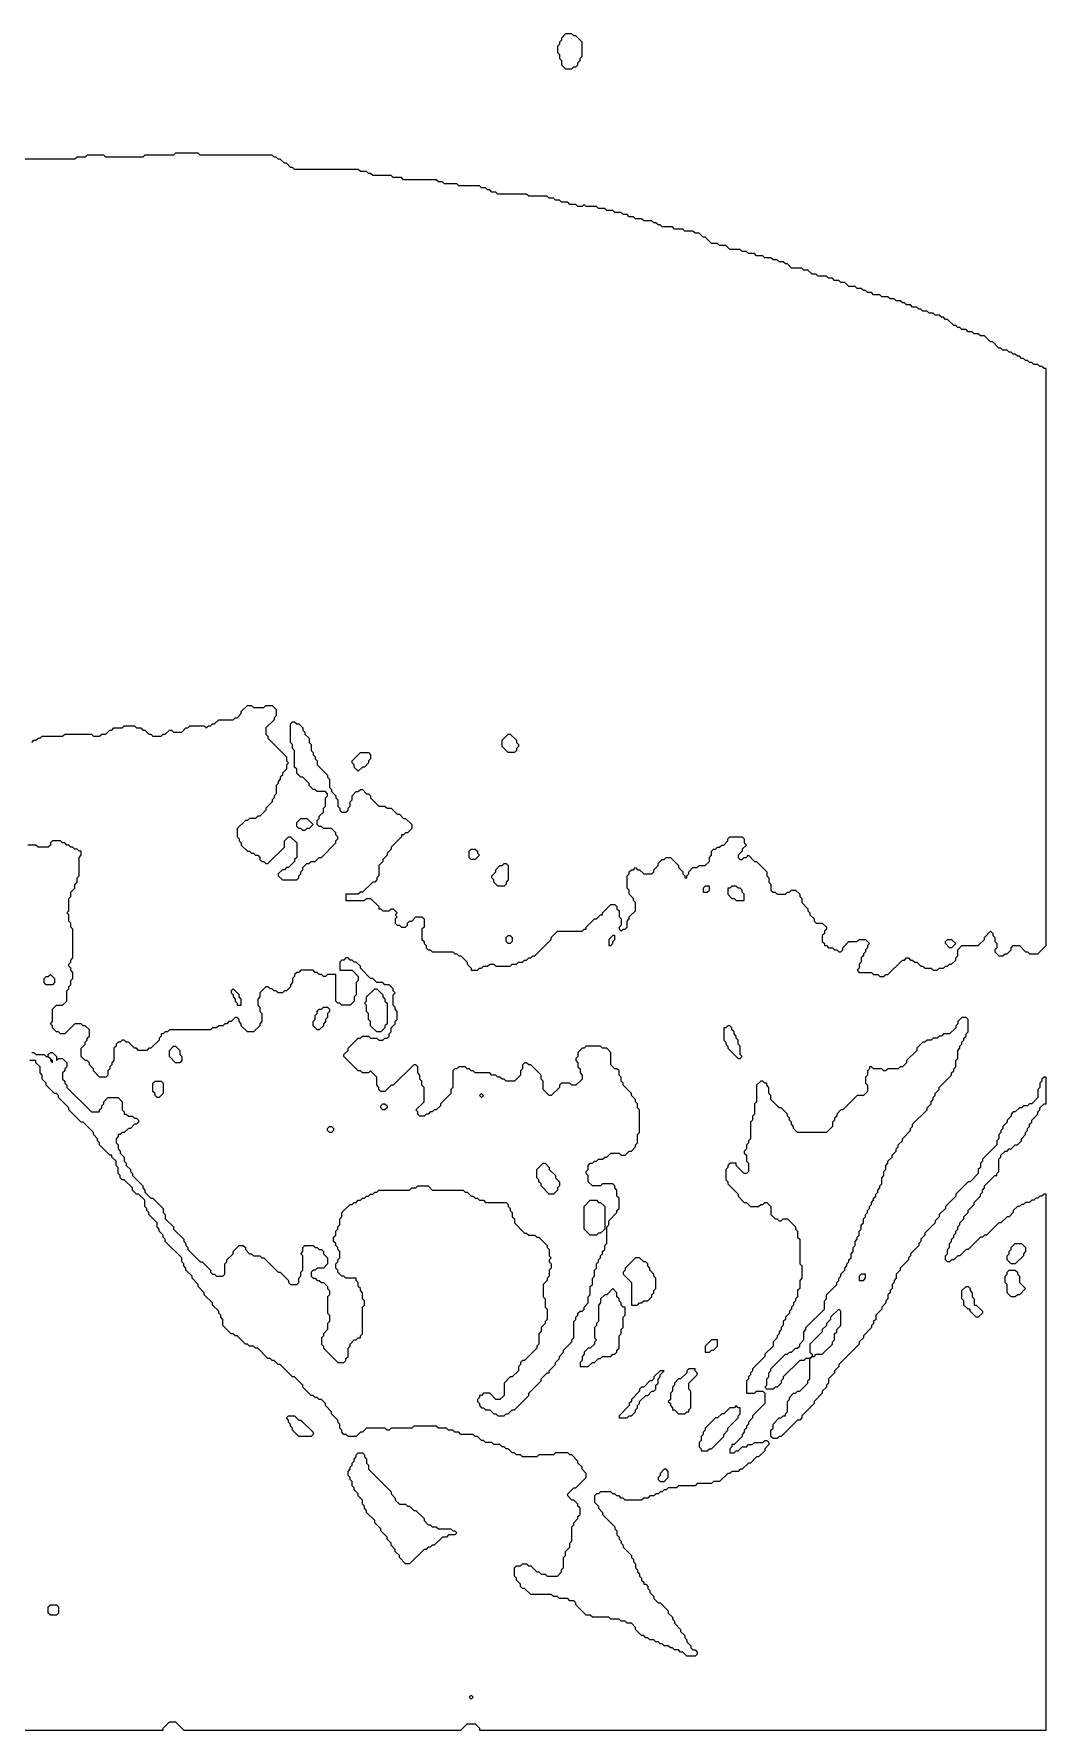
# Model space of a CAD drawing. Header units: millimetres. Extents: x 0 to 500, y 0 to 414.
# Drawn here: x 253 to 499.5, y 0.5 to 413.5 of the extents above; entities that cross this region are included whole.
import ezdxf

# ---------------------------------------------------------------- set-up
doc = ezdxf.new("R2010")
doc.units = ezdxf.units.MM

msp = doc.modelspace()

# ---------------------------------------------------------------- linework, layer by layer
for points in [[(382.5, 413.5), (381.5, 412.5), (381.5, 412), (381, 411.5), (381, 411), (380.5, 410.5), (380.5, 409), (381, 408.5), (381, 407.5), (381.5, 407), (381.5, 406), (382.5, 405), (384, 405), (384.5, 405.5), (385, 405.5), (385.5, 406), (385.5, 406.5), (386, 407), (386, 407.5), (386.5, 408), (386.5, 411.5), (385, 413), (384.5, 413), (384, 413.5)], [(368.5, 243), (369, 243), (370.5, 241.5), (370.5, 241), (371, 240.5), (371, 240), (370.5, 239.5), (370.5, 239), (370, 238.5), (368.5, 238.5), (367, 240), (367, 241.5)], [(332.5, 238.5), (334.5, 238.5), (335, 238), (335, 237), (334.5, 236.5), (334.5, 236), (333.5, 235), (333, 235), (332, 234), (331, 235), (331, 235.5), (330.5, 236), (330.5, 236.5)], [(318, 222.5), (319.5, 222.5), (321, 221), (320, 220), (319.5, 220), (319, 219.5), (318.5, 219.5), (318, 220), (317.5, 220), (317, 220.5), (317, 221.5)], [(359, 214.5), (359.5, 215), (360.5, 215), (361, 214.5), (361, 214), (361.5, 213.5), (360.5, 212.5), (359.5, 212.5), (359, 213)], [(367, 211), (367.5, 211.5), (368, 211.5), (368.5, 211), (368.5, 207.5), (368, 207), (368, 206.5), (367.5, 206), (366, 206), (365, 207), (365, 207.5), (364.5, 208), (364.5, 208.5), (365.5, 209.5), (365.5, 210), (366.5, 211)], [(416.5, 206), (416, 205.5), (416, 204.5), (417, 204.5), (417.5, 205), (417.5, 206)], [(423, 206), (422.5, 205.5), (422, 205.5), (422, 204), (423, 203), (423.5, 203), (424, 202.5), (426, 202.5), (426, 204), (425.5, 204.5), (425.5, 205), (425, 205.5), (424.5, 205.5), (424, 206)], [(368, 193.5), (368.5, 194), (369, 194), (369.5, 193.5), (369.5, 192.5), (369, 192), (368.5, 192), (368, 192.5)], [(394, 194), (393, 193), (393, 191.5), (393.5, 191.5), (394, 192), (394, 192.5), (394.5, 193), (394.5, 194)], [(475, 192.5), (475.5, 193), (476.5, 193), (477.5, 192), (476.5, 191), (476, 191), (475, 192)], [(256.5, 184), (257, 184.5), (258, 183.5), (258, 182.5), (257.5, 182), (256, 182), (255.5, 182.5), (255.5, 183.5), (256, 184)], [(301.5, 181), (301, 180.5), (301, 180), (301.5, 179.5), (301.5, 179), (302, 178.5), (302, 178), (302.5, 177.5), (302.5, 177), (303.5, 177), (303.5, 178.5), (303, 179), (303, 179.5)], [(336, 181), (336.5, 181), (338, 179.5), (338, 179), (338.5, 178.5), (338.5, 178), (339, 177.5), (339, 172.5), (338.5, 172), (338.5, 171.5), (337.5, 170.5), (336.5, 170.5), (335, 172), (335, 173), (334.5, 173.5), (334.5, 175), (334, 175.5), (334, 177), (333.5, 177.5), (334, 178), (334, 179)], [(323, 176), (323.5, 176.5), (324.5, 176.5), (325, 176), (325, 175.5), (324.5, 175), (324.5, 174), (324, 173.5), (324, 173), (323.5, 172.5), (323.5, 172), (322.5, 171), (322, 171), (321, 172), (321, 173), (321.5, 173.5), (321.5, 174.5), (322, 175), (322, 175.5), (322.5, 176)], [(422, 172), (421.5, 171.5), (421, 171.5), (421, 168.5), (421.5, 168), (421.5, 167.5), (422, 167), (422, 166.5), (424.5, 164), (425, 164), (425.5, 164.5), (425, 165), (425, 167), (424.5, 167.5), (424.5, 168.5), (424, 169), (424, 169.5), (423.5, 170), (423.5, 170.5), (423, 171), (423, 171.5), (422.5, 172)], [(287, 167), (287.5, 167), (288.5, 166), (288.5, 165), (289, 164.5), (289, 163.5), (288.5, 163), (287.5, 163), (286, 164.5), (286, 166)], [(282, 158), (282.5, 158.5), (284, 158.5), (284.5, 158), (284.5, 155.5), (283.5, 154.5), (283, 154.5), (282.5, 155), (282.5, 155.5), (282, 156)], [(337.5, 152.5), (338, 153), (338.5, 153), (339, 152.5), (339, 152), (338.5, 151.5), (338, 151.5), (337.5, 152)], [(361.5, 155), (362, 155.5), (362.5, 155), (362, 154.5)], [(324.5, 147), (325, 147.5), (325.5, 147.5), (326, 147), (326, 146.5), (325.5, 146), (325, 146), (324.5, 146.5)], [(377, 138.5), (377.5, 138.5), (378.5, 137.5), (378.5, 137), (380, 135.5), (380, 135), (381, 134), (381, 133), (380.5, 132.5), (380.5, 132), (379.5, 131), (378.5, 131), (376.5, 133), (376.5, 133.5), (376, 134), (376, 134.5), (375.5, 135), (375.5, 137)], [(388.5, 129.5), (390, 129.5), (390.5, 129), (391, 129), (392, 128), (392, 122.5), (391, 121.5), (390.5, 121.5), (390, 121), (388.5, 121), (387, 122.5), (387, 128)], [(492, 119), (493.5, 119), (494.5, 118), (494.5, 117), (494, 116.5), (494, 116), (492, 114), (491, 114), (490, 115), (490, 116), (490.5, 116.5), (490.5, 117), (491, 117.5), (491, 118)], [(399.5, 115.5), (397, 113), (397, 112.5), (396.5, 112), (396.5, 111.5), (398.5, 109.5), (398.5, 104), (400, 104), (400.5, 104.5), (401, 104.5), (401.5, 105), (402.5, 105), (403.5, 106), (403.5, 106.5), (404, 107), (404, 107.5), (404.5, 108), (404.5, 110.5), (404, 111), (404, 111.5), (403, 112.5), (403, 113), (402.5, 113.5), (402.5, 114), (402, 114.5), (401.5, 114.5), (400.5, 115.5)], [(490, 112), (490.5, 112.5), (492, 112.5), (492.5, 112), (492.5, 111.5), (493, 111), (493, 109.5), (494.5, 108), (493, 106.5), (492.5, 106.5), (492, 106), (491, 106), (490, 107), (490, 109), (489.5, 109.5), (489.5, 111), (490, 111.5)], [(394, 108), (392.5, 106.5), (392, 106.5), (391, 105.5), (391, 104.5), (390.5, 104), (390.5, 100), (390, 99.5), (390, 99), (389.5, 98.5), (389.5, 96), (390, 95.5), (389.5, 95), (389.5, 94.5), (388.5, 93.5), (388, 93.5), (387, 92.5), (387, 92), (386.5, 91.5), (386.5, 90.5), (386, 90), (386, 89), (388, 89), (389, 90), (389.5, 90), (390.5, 91), (391, 91), (391.5, 91.5), (393.5, 91.5), (394, 92), (394.5, 92), (395, 92.5), (395, 93), (395.5, 93.5), (395.5, 96.5), (396, 97), (396, 98), (396.5, 98.5), (396.5, 101), (397, 101.5), (397, 103.5), (396.5, 103.5), (396, 104), (396, 104.5), (395.5, 105), (395.5, 105.5), (395, 106), (395, 107)], [(454.5, 111.5), (454, 111), (454, 110), (455, 110), (455.5, 110.5), (455.5, 111.5)], [(480, 108.5), (480.5, 108.5), (481, 108), (481, 107.5), (481.5, 107), (481.5, 106), (482, 105.5), (482, 104), (482.5, 104), (484, 102.5), (484, 102), (483, 101), (482.5, 101), (481, 102.5), (481, 103), (480.5, 103), (479.5, 104), (479.5, 105), (479, 105.5), (479, 107.5)], [(418, 95.5), (416.5, 94), (416.5, 92.5), (417.5, 92.5), (418, 93), (418.5, 93), (419.5, 94), (419.5, 95.5)], [(405.5, 88), (404, 86.5), (404, 86), (403.5, 85.5), (403, 85.5), (401.5, 84), (401, 84), (400.5, 83.5), (400.5, 83), (398.5, 81), (398.5, 80.5), (398, 80), (398, 79.5), (395.5, 77), (395.5, 76.5), (397.5, 76.5), (398, 77), (398.5, 77), (399.5, 78), (399.5, 78.5), (400, 79), (400, 79.5), (400.5, 80), (400.5, 80.5), (402, 82), (402.5, 82), (403.5, 83), (404, 83), (404.5, 83.5), (404.5, 84.5), (405, 85), (405, 86), (405.5, 86.5), (405.5, 87), (406.5, 88)], [(412.5, 88.5), (412, 88), (412, 87.5), (410.5, 86), (410, 86), (409, 85), (409, 84.5), (408.5, 84), (408.5, 83), (408, 82.5), (408, 81), (407.5, 80.5), (408, 80), (408, 79.5), (408.5, 79), (408.5, 78.5), (409, 78.5), (410, 77.5), (411.5, 77.5), (412, 78), (412.5, 78), (412.5, 78.5), (413, 79), (413, 83), (412.5, 83.5), (412.5, 85), (414.5, 87), (414.5, 87.5), (414, 88), (414, 88.5)], [(424, 79.5), (423.5, 79), (422.5, 79), (421, 77.5), (420.5, 77.5), (419.5, 76.5), (419, 76.5), (416.5, 74), (416.5, 73.5), (416, 73), (416, 72.5), (415.5, 72), (415.5, 71), (415, 70.5), (415, 69.5), (415.5, 69), (415.5, 68.5), (417, 68.5), (417.5, 69), (418, 69), (421, 72), (421, 72.5), (422, 73.5), (422, 74), (424.5, 76.5), (424.5, 77), (425, 77.5), (425, 79), (424.5, 79)], [(314.5, 76.5), (315, 77), (316.5, 77), (317.5, 76), (318, 76), (321, 73), (321, 72.5), (320.5, 72), (317.5, 72), (316, 73.5), (316, 74), (315.5, 74.5), (315.5, 75), (315, 75.5), (315, 76)], [(331.5, 67.5), (332, 68), (333, 68), (333.5, 67.5), (333.5, 67), (334, 66.5), (334, 65.5), (334.5, 65), (334.5, 64), (340, 58.5), (340, 58), (341, 57), (341, 56.5), (342, 55.5), (343.5, 55.5), (344, 55), (344.5, 55), (345.5, 54), (346, 54), (348, 52), (348, 51.5), (349, 50.5), (349.5, 50.5), (350, 50), (351, 50), (351.5, 49.5), (354.5, 49.5), (355, 49), (355.5, 49), (356, 48.5), (355.5, 48), (354, 48), (353.5, 47.5), (352.5, 47.5), (350.5, 45.5), (350, 45.5), (349.5, 45), (349, 45), (348.5, 44.5), (348, 44.5), (344.5, 41), (343.5, 41), (342, 42.5), (342, 43), (341, 44), (341, 44.5), (340, 45.5), (340, 46), (339, 47), (339, 47.5), (337.5, 49), (337.5, 49.5), (336, 51), (336, 51.5), (334, 53.5), (334, 54), (333.5, 54.5), (333.5, 55), (333, 55.5), (333, 56.5), (332, 57.5), (332, 58), (331, 59), (331, 59.5), (330.5, 60), (330.5, 61), (330, 61.5), (330, 62), (329.5, 62.5), (329.5, 63.5), (330, 64), (330, 64.5), (330.5, 65), (330.5, 65.5), (331, 66), (331, 66.5), (331.5, 67)], [(406.5, 64), (405.5, 63), (405.5, 62.5), (405, 62), (405, 61.5), (405.5, 61), (406.5, 61), (407.5, 62), (407.5, 63.5), (407, 64)], [(256.5, 30.5), (257, 31), (258.5, 31), (259, 30.5), (259, 29), (258.5, 28.5), (257, 28.5), (256.5, 29)], [(359, 8.5), (359.5, 9), (360, 8.5), (359.5, 8)]]:
    msp.add_lwpolyline(points, close=True)
for points in [[(252.5, 241), (253, 241.5), (253.5, 241.5), (254, 242), (254.5, 242), (255, 242.5), (260, 242.5), (260.5, 243), (267, 243), (267.5, 242.5), (269, 242.5), (269.5, 243), (270.5, 243), (271.5, 244), (272, 244), (272.5, 244.5), (274.5, 244.5), (275, 245), (277.5, 245), (278, 244.5), (279, 244.5), (279.5, 244), (280, 244), (281, 243), (281.5, 243), (282, 242.5), (284, 242.5), (284.5, 243), (285, 243), (286, 244), (286.5, 244), (287, 243.5), (289, 243.5), (290, 244.5), (290.5, 244.5), (291, 245), (294.5, 245), (295, 244.5), (295.5, 245), (296, 245), (296.5, 245.5), (297, 245.5), (298, 246.5), (301.5, 246.5), (302, 247), (302.5, 247), (303.5, 248), (303.5, 248.5), (305, 250), (306, 250), (306.5, 249.5), (309, 249.5), (309.5, 250), (311, 250), (312, 249), (312, 247.5), (311.5, 247), (311.5, 246.5), (309.5, 244.5), (309.5, 243), (310, 242.5), (310, 242), (314.5, 237.5), (314.5, 236.5), (315, 236), (314.5, 235.5), (314.5, 234.5), (313.5, 233.5), (313.5, 233), (313, 232.5), (313, 232), (312.5, 231.5), (312.5, 231), (312, 230.5), (312, 228.5), (311.5, 228), (311.5, 227.5), (311, 227), (311, 226.5), (309.5, 225), (309.5, 224.5), (308, 223), (307.5, 223), (307, 222.5), (305.5, 222.5), (305, 222), (304.5, 222), (302.5, 220), (302.5, 218), (303, 217.5), (303, 217), (303.5, 216.5), (303.5, 216), (305, 214.5), (305.5, 214.5), (306, 214), (306.5, 214), (307, 213.5), (307.5, 213.5), (308, 213), (308, 212.5), (308.5, 212), (309, 212), (309.5, 211.5), (310, 211.5), (314, 215.5), (314, 217), (315, 218), (315.5, 218), (317, 216.5), (317, 213), (316.5, 212.5), (316.5, 212), (315, 210.5), (314.5, 210.5), (314, 210), (313.5, 210), (312.5, 209), (312.5, 208.5), (313.5, 207.5), (317, 207.5), (317.5, 208), (317.5, 208.5), (318, 209), (318, 209.5), (318.5, 210), (318.5, 210.5), (319.5, 211.5), (320, 211.5), (320.5, 212), (321.5, 212), (322.5, 213), (323, 213), (326.5, 216.5), (326.5, 217), (327, 217.5), (327, 218), (326.5, 218.5), (326.5, 219), (325.5, 220), (323.5, 220), (323, 220.5), (322.5, 220.5), (322, 221), (322, 222), (322.5, 222.5), (322.5, 223), (323.5, 224), (323.5, 225), (324, 225.5), (324, 227.5), (324.5, 228), (324.5, 228.5), (324, 229), (322, 229), (321.5, 229.5), (321, 229.5), (320, 230.5), (320, 231), (318.5, 232.5), (318, 232.5), (317, 233.5), (317, 234.5), (316.5, 235), (316.5, 239), (316, 239.5), (316, 240.5), (315.5, 241), (315.5, 245.5), (316, 246), (316.5, 246), (317, 245.5), (317.5, 245.5), (318.5, 244.5), (318.5, 244), (319, 243.5), (319, 243), (320, 242), (320, 241), (320.5, 240.5), (320.5, 239), (321, 238.5), (321, 238), (321.5, 237.5), (321.5, 237), (322, 236.5), (322, 235.5), (324.5, 233), (324.5, 232.5), (325, 232), (325, 230), (325.5, 229.5), (325.5, 229), (326.5, 228), (326.5, 227.5), (327, 227), (327, 225.5), (327.5, 225), (327.5, 224.5), (328, 224), (329, 224), (329.5, 224.5), (329.5, 225), (330, 225.5), (330, 226.5), (330.5, 227), (330.5, 228), (331.5, 229), (332, 229), (332.5, 229.5), (333, 229.5), (334, 228.5), (334.5, 228.5), (335, 228), (335, 227.5), (337, 225.5), (338.5, 225.5), (339, 225), (340, 225), (341.5, 223.5), (342, 223.5), (343, 222.5), (343.5, 222.5), (345, 221), (345, 220), (344, 219), (343.5, 219), (343, 218.5), (342.5, 218.5), (342.5, 218), (340, 215.5), (340, 215), (339, 214), (339, 213.5), (338, 212.5), (338, 212), (337, 211), (337, 208.5), (336.5, 208), (336.5, 207.5), (336, 207), (335.5, 207), (333, 204.5), (332.5, 204.5), (332, 204), (329, 204), (329, 202.5), (333.5, 202.5), (334, 203), (335, 203), (337, 201), (337, 200.5), (337.5, 200.5), (338, 200), (339.5, 200), (340, 200.5), (340.5, 200.5), (341.5, 199.5), (341, 199), (341.5, 198.5), (341, 198), (341, 197), (341.5, 196.5), (342, 196.5), (342.5, 196), (343.5, 196), (344, 196.5), (344, 197), (344.5, 197.5), (345, 197.5), (346, 198.5), (347.5, 198.5), (348, 198), (348, 196), (347.5, 195.5), (347.5, 193), (348, 192.5), (348, 192), (348.5, 191.5), (348.5, 191), (349, 190.5), (349.5, 190.5), (350, 190), (355, 190), (355.5, 189.5), (356, 189.5), (356.5, 189), (357, 189), (358.5, 187.5), (358.5, 187), (359.5, 186), (359.5, 185.5), (361, 185.5), (361.5, 186), (362, 186), (362.5, 186.5), (363.5, 186.5), (364, 187), (365, 187), (365.5, 186.5), (369, 186.5), (369.5, 187), (370.5, 187), (371, 187.5), (372, 187.5), (372.5, 188), (373, 188), (373.5, 188.5), (374, 188.5), (374.5, 189), (375, 189), (379, 193), (379, 193.5), (380.5, 195), (386.5, 195), (387, 195.5), (387.5, 195.5), (387.5, 196), (389.5, 198), (390, 198), (391, 199), (391.5, 199), (391.5, 199.5), (393.5, 201.5), (394.5, 201.5), (395, 201), (395, 200.5), (395.5, 200), (395.5, 198.5), (396, 198), (396, 196.5), (395.5, 196), (395.5, 195.5), (396, 195), (396.5, 195.5), (397, 195.5), (397.5, 196), (397.5, 197.5), (398, 198), (398, 198.5), (399.5, 200), (399.5, 202), (399, 202.5), (399, 203), (398, 204), (398, 205), (397.5, 205.5), (397.5, 208.5), (398, 209), (398, 209.5), (398.5, 210), (399, 210), (399.5, 210.5), (400, 210), (400.5, 210), (401.5, 209), (403.5, 209), (404, 209.5), (404, 210), (405, 211), (405, 211.5), (406, 212.5), (406.5, 212.5), (407, 213), (408, 213), (410, 211), (410, 210.5), (411, 209.5), (411, 209), (411.5, 208.5), (411.5, 208), (412, 208), (412, 208.5), (412.5, 209), (412.5, 209.5), (413.5, 210.5), (414.5, 210.5), (415, 211), (416.5, 211), (417.5, 212), (417.5, 213), (418, 213.5), (418, 214.5), (418.5, 215), (419, 215), (419.5, 215.5), (420, 215.5), (420.5, 216), (421, 216), (422, 217), (422, 217.5), (422.5, 218), (425.5, 218), (426, 217.5), (426, 216.5), (426.5, 216), (425.5, 215), (425.5, 214.5), (424.5, 213.5), (424.5, 213), (425, 212.5), (425.5, 212.5), (426, 213), (426.5, 213), (427, 213.5), (428.5, 212), (429, 212), (431.5, 209.5), (431.5, 208.5), (432, 208), (432, 207), (432.5, 206.5), (432.5, 205), (433, 204.5), (433.5, 204.5), (434, 204), (436, 204), (436.5, 204.5), (437, 204.5), (437.5, 205), (438.5, 205), (439.5, 204), (439.5, 203.5), (440, 203), (440, 202), (441.5, 200.5), (441.5, 200), (442, 199.5), (442, 199), (443, 198), (443, 197.5), (443.5, 197), (445, 197), (446, 196), (446, 195.5), (445.5, 195), (445.5, 194.5), (445, 194), (445, 192.5), (445.5, 192), (445.5, 191.5), (446, 191.5), (446.5, 191), (447.5, 191), (448, 190.5), (448.5, 190.5), (449, 190), (449.5, 190), (450, 190.5), (450, 191), (451.5, 192.5), (453.5, 192.5), (454, 193), (455.5, 193), (456.5, 192), (456, 191.5), (456, 191), (455.5, 190.5), (455.5, 190), (455, 189.5), (455, 189), (454.5, 188.5), (454.5, 187.5), (454, 187), (454, 186), (453.5, 185.5), (454, 185), (457, 185), (457.5, 184.5), (458.5, 184.5), (459, 184), (460, 184), (460.5, 184.5), (461, 184.5), (464.5, 188), (465, 188), (465.5, 188.5), (466, 188.5), (466.5, 188), (467, 188), (467.5, 187.5), (468, 187.5), (469, 186.5), (469.5, 186.5), (470, 186), (471.5, 186), (472, 185.5), (473, 185.5), (473.5, 186), (474.5, 186), (475, 186.5), (475.5, 186.5), (476, 187), (476.5, 187), (477.5, 188), (477.5, 188.5), (478, 189), (478, 190.5), (479, 191.5), (483, 191.5), (484.5, 193), (484.5, 193.5), (486, 195), (486.5, 194.5), (486.5, 194), (487, 193.5), (487, 192.5), (487.5, 192), (487.5, 191), (487, 190.5), (487, 190), (488, 189), (489, 189), (489.5, 189.5), (490, 189.5), (491, 190.5), (491, 191), (491.5, 191.5), (493, 191.5), (494.5, 190), (495, 190), (495.5, 189.5), (497.5, 189.5), (499.5, 191.5), (499.5, 332), (499, 332), (498.5, 332.5), (498, 332.5), (497.5, 333), (496.5, 333), (496, 333.5), (495.5, 333.5), (495, 334), (494.5, 334), (494, 334.5), (493.5, 334.5), (493, 335), (492.5, 335), (492, 335.5), (491.5, 335.5), (491, 336), (490.5, 336), (490, 336.5), (489, 336.5), (488.5, 337), (488, 337), (486.5, 338.5), (486, 338.5), (484.5, 340), (483.5, 340), (483, 340.5), (482, 340.5), (481.5, 341), (480.5, 341), (480, 341.5), (479, 341.5), (478.5, 342), (478, 342), (477.5, 342.5), (477, 342.5), (475.5, 344), (475, 344), (474.5, 344.5), (474, 344.5), (473.5, 345), (472.5, 345), (472, 345.5), (471, 345.5), (470.5, 346), (469.5, 346), (469, 346.5), (468.5, 346.5), (468, 347), (467, 347), (466.5, 347.5), (465.5, 347.5), (465, 348), (464.5, 348), (464, 348.5), (463, 348.5), (462.5, 349), (461.5, 349), (461, 349.5), (459.5, 349.5), (459, 350), (457.5, 350), (457, 350.5), (456, 350.5), (455.5, 351), (455, 351), (454.5, 351.5), (453.5, 351.5), (453, 352), (451.5, 352), (450.5, 353), (449.5, 353), (449, 353.5), (448, 353.5), (447.5, 354), (446.5, 354), (446, 354.5), (444, 354.5), (443.5, 355), (442.5, 355), (441.5, 356), (440.5, 356), (440, 356.5), (437.5, 356.5), (436.5, 357.5), (436, 357.5), (435.5, 358), (434.5, 358), (434, 358.5), (433, 358.5), (432.5, 359), (431, 359), (430.5, 359.5), (429, 359.5), (428.5, 360), (427, 360), (426.5, 360.5), (425.5, 360.5), (425, 361), (422.5, 361), (421.5, 362), (420, 362), (419.5, 362.5), (418, 362.5), (416.5, 364), (416, 364), (415, 365), (414, 365), (413.5, 365.5), (411.5, 365.5), (411, 366), (409, 366), (408.5, 366.5), (406, 366.5), (405.5, 367), (405, 367), (404.5, 367.5), (404, 367.5), (403.5, 368), (401.5, 368), (401, 368.5), (399.5, 368.5), (399, 369), (398, 369), (397.5, 369.5), (396.5, 369.5), (396, 370), (394.5, 370), (394, 370.5), (392.5, 370.5), (392, 371), (390.5, 371), (390, 371.5), (387.5, 371.5), (387, 372), (386.5, 371.5), (385.5, 371.5), (385, 372), (383.5, 372), (383, 372.5), (381.5, 372.5), (381, 373), (380, 373), (379.5, 373.5), (378.5, 373.5), (378, 374), (373.5, 374), (373, 374.5), (366, 374.5), (365.5, 375), (364.5, 375), (364, 375.5), (363.5, 375.5), (363, 376), (362, 376), (361.5, 376.5), (356.5, 376.5), (356, 377), (353, 377), (352.5, 377.5), (351.5, 377.5), (351, 378), (343, 378), (342.5, 378.5), (340.5, 378.5), (340, 379), (335.5, 379), (335, 379.5), (334.5, 379.5), (334, 380), (332.5, 380), (332, 380.5), (316.5, 380.5), (316, 381), (315.5, 381), (314.5, 382), (314, 382), (313, 383), (312.5, 383), (312, 383.5), (311.5, 383.5), (311, 384), (293.5, 384), (293, 384.5), (287.5, 384.5), (287, 384), (280, 384), (279.5, 383.5), (270.5, 383.5), (270, 384), (266, 384), (265.5, 383.5), (263.5, 383.5), (263, 383), (247.5, 383)], [(252.5, 165.5), (253, 165.5), (253.5, 165), (255.5, 165), (256, 164.5), (256.5, 164.5), (257, 164), (257, 163.5), (257.5, 163), (257.5, 163.5), (256.5, 164.5), (256.5, 165), (257, 165.5), (257.5, 165.5), (258.5, 164.5), (258.5, 163.5), (259, 164), (260, 164), (261, 163), (261, 162), (260.5, 161.5), (260.5, 161), (260, 160.5), (260, 159), (260.5, 158.5), (260.5, 158), (261, 157.5), (261, 157), (267, 151), (269, 151), (269, 151.5), (269.5, 152), (269.5, 152.5), (270, 153), (270, 153.5), (271, 154.5), (273.5, 154.5), (274.5, 153.5), (274.5, 151.5), (275, 151), (275, 150.5), (275.5, 150.5), (276, 150), (277, 150), (277.5, 149.5), (278, 149.5), (278.5, 149), (278.5, 148.5), (278, 148), (277.5, 148), (276.5, 147), (276, 147), (275, 146), (274.5, 146), (274, 145.5), (273.5, 145.5), (273.5, 145), (273, 144.5), (273, 143.5), (273.5, 143), (273.5, 142), (274, 141.5), (274, 141), (275, 140), (275, 139), (275.5, 138.5), (275.5, 138), (276.5, 137), (276.5, 136.5), (277, 136), (277, 135.5), (279.5, 133), (279.5, 132.5), (280, 132), (280, 131.5), (281.5, 130), (282, 130), (284.5, 127.5), (284.5, 126.5), (285, 126), (285, 125), (287, 123), (287, 122.5), (289.5, 120), (289.5, 119.5), (290, 119), (290, 118.5), (290.5, 118), (290.5, 117.5), (293.5, 114.5), (294, 114.5), (296, 112.5), (296, 112), (296.5, 111.5), (297, 111.5), (297.5, 111), (299, 111), (299.5, 111.5), (299.5, 114), (300, 114.5), (300, 115), (301.5, 116.5), (301.5, 117), (303, 118.5), (304, 118.5), (304.5, 118), (304.5, 117.5), (305.5, 116.5), (306, 116.5), (306.5, 116), (308, 116), (308.5, 115.5), (309, 115.5), (312.5, 112), (313, 112), (315, 110), (315, 109.5), (315.5, 109), (317, 109), (317.5, 109.5), (317.5, 110.5), (318, 111), (318, 112), (318.5, 112.5), (318.5, 116), (318, 116.5), (318.5, 117), (318.5, 118), (319, 118.5), (321, 118.5), (321.5, 118), (322, 118), (322.5, 117.5), (323, 117.5), (323.5, 117), (323.5, 116.5), (324.5, 115.5), (324.5, 114), (323.5, 113), (322, 113), (321.5, 112.5), (321, 112.5), (320.5, 112), (320.5, 111), (321, 110.5), (321.5, 110.5), (322, 110), (322.5, 110), (323, 109.5), (323.5, 109.5), (324.5, 108.5), (324.5, 108), (325, 107.5), (325, 106.5), (324.5, 106), (324.5, 102), (325, 101.5), (325, 100), (324.5, 99.5), (324.5, 98), (323.5, 97), (323.5, 96.5), (323, 96), (323, 94.5), (323.5, 94), (323.5, 93.5), (327, 90), (328.5, 90), (329, 90.5), (329, 91), (329.5, 91.5), (329.5, 93.5), (330, 94), (330, 94.5), (331, 95.5), (331.5, 95.5), (332, 96), (332.5, 96), (332.5, 96.5), (333, 97), (333, 103.5), (333.5, 104), (333.5, 105), (333, 105.5), (333, 107), (332.5, 107.5), (332.5, 108), (332, 108.5), (332, 109.5), (331.5, 110), (331.5, 110.5), (329, 110.5), (328.5, 111), (328, 111), (327, 112), (327, 112.5), (326.5, 113), (326.5, 114), (327, 114.5), (327, 115), (327.5, 115.5), (327.5, 117), (327, 117.5), (327, 118), (326.5, 118.5), (326.5, 119), (326, 119.5), (326, 120.5), (326.5, 121), (326.5, 122), (327, 122.5), (327, 123), (327.5, 123.5), (327.5, 125), (328, 125.5), (328, 126.5), (330, 128.5), (330.5, 128.5), (331, 129), (331.5, 129), (332, 129.5), (332.5, 129.5), (333, 130), (333.5, 130), (334, 130.5), (334.5, 130.5), (335, 131), (335.5, 131), (336, 131.5), (336.5, 131.5), (337, 132), (344.5, 132), (345, 132.5), (346, 132.5), (346.5, 133), (349, 133), (350, 132), (357.5, 132), (358, 131.5), (358.5, 131.5), (359.5, 130.5), (360, 130.5), (360.5, 130), (361, 130), (361.5, 129.5), (362.5, 129.5), (363, 129), (368, 129), (368.5, 128.5), (368.5, 128), (369, 127.5), (369, 127), (369.5, 126.5), (369.5, 125.5), (370, 125), (370, 124), (372.5, 121.5), (373, 121.5), (373.5, 121), (375, 121), (375.5, 120.5), (376, 120.5), (378, 118.5), (378, 118), (378.5, 117.5), (378.5, 116), (379, 115.5), (378.5, 115), (378.5, 114.5), (379, 114), (379, 113), (378.5, 112.5), (378.5, 111), (378, 110.5), (378, 110), (377, 109), (377, 106), (377.5, 105.5), (377.5, 103.5), (378, 103), (378, 100.5), (377.5, 100), (377.5, 99.5), (376.5, 98.5), (376.5, 97.5), (376, 97), (376, 94.5), (375.5, 94), (375.5, 93.5), (372.5, 90.5), (372, 90.5), (371.5, 90), (371.5, 89.5), (371, 89), (371, 88), (369.5, 86.5), (369, 86.5), (367.5, 85), (367.5, 82), (366.5, 81), (365.5, 81), (364, 82.5), (362.5, 82.5), (362, 82), (361.5, 82), (361.5, 81.5), (361, 81), (361, 80.5), (361.5, 80), (361.5, 79.5), (362, 79), (362.5, 79), (363, 78.5), (364, 78.5), (365, 77.5), (365.5, 77.5), (366, 77), (367.5, 77), (368, 77.5), (368.5, 77.5), (369.5, 78.5), (370, 78.5), (373.5, 82), (373.5, 82.5), (376.5, 85.5), (376.5, 86), (378, 87.5), (378.5, 87.5), (378.5, 88), (380, 89.5), (380, 90), (381, 91), (381, 91.5), (382, 92.5), (382, 93), (384, 95), (384, 95.5), (384.5, 96), (384.5, 100), (385, 100.5), (385, 101), (385.5, 101.5), (385.5, 102), (386, 102.5), (386.5, 102.5), (387, 103), (387, 103.5), (388, 104.5), (388, 106), (388.5, 106.5), (388.5, 108.5), (389, 109), (389, 110.5), (389.5, 111), (389.5, 112.5), (390, 113), (390, 114), (390.5, 114.5), (390.5, 115), (391, 115.5), (391, 116), (391.5, 116.5), (391.5, 117), (392, 117.5), (392, 118.5), (392.5, 119), (392.5, 123), (393, 123.5), (393, 124.5), (395, 126.5), (395, 127), (395.5, 127.5), (395.5, 130), (395, 130.5), (395, 132), (394.5, 132.5), (394.5, 133), (394, 133.5), (391.5, 133.5), (391, 133), (389, 133), (388, 134), (388, 135.5), (387.5, 136), (387.5, 136.5), (388, 137), (388, 138), (388.5, 138.5), (389, 138.5), (389.5, 139), (390, 139), (390.5, 139.5), (391.5, 139.5), (392, 140), (392.5, 140), (393.5, 141), (395.5, 141), (396, 140.5), (397, 140.5), (398, 141.5), (398.5, 141.5), (399.5, 142.5), (399.5, 143), (400, 143.5), (400, 145.5), (400.5, 146), (400.5, 151.5), (400, 152), (400, 153), (399.5, 153.5), (399.5, 154), (398.5, 155), (398.5, 155.5), (396.5, 157.5), (396.5, 158), (396, 158.5), (396, 159.5), (395.5, 160), (395.5, 161), (395, 161.5), (394.5, 161.5), (393.5, 162.5), (393.5, 165.5), (392.5, 166.5), (391.5, 166.5), (391, 167), (387.5, 167), (387, 166.5), (386.5, 166.5), (385.5, 165.5), (385.5, 164.5), (385, 164), (385, 163.5), (385.5, 163), (385.5, 162), (386, 161.5), (386, 160.5), (386.5, 160), (386.5, 159), (385, 157.5), (384, 157.5), (383.5, 158), (381.5, 158), (381, 157.5), (381, 157), (379, 155), (378.5, 155), (377, 156.5), (377, 158.5), (376.5, 159), (376.5, 160), (374, 162.5), (373.5, 162.5), (373, 163), (372.5, 163), (372, 162.5), (372, 161.5), (371.5, 161), (371.5, 160), (370, 158.5), (368, 158.5), (367.5, 159), (367, 159), (366.5, 159.5), (366, 159.5), (365.5, 160), (364.5, 160), (364, 160.5), (360.5, 160.5), (360, 161), (359.5, 161), (359, 161.5), (358.5, 161.5), (358, 162), (356.5, 162), (356, 161.5), (355.5, 161.5), (355, 161), (355, 157), (354.5, 156.5), (354.5, 155.5), (352, 153), (352, 152.5), (351, 151.5), (350.5, 151.5), (350, 151), (349.5, 151), (349, 150.5), (348.5, 150.5), (348, 150), (347, 150), (346.5, 150.5), (346.5, 151), (346, 151.5), (348, 153.5), (348, 157), (347.5, 157.5), (347.5, 158.5), (347, 159), (347, 160), (346.5, 160.5), (346.5, 162), (346, 162.5), (345.5, 162.5), (340.5, 157.5), (340, 157.5), (338.5, 156), (337.5, 156), (337, 156.5), (337, 157), (336.5, 157.5), (336.5, 159.5), (335, 161), (334.5, 160.5), (333, 160.5), (332.5, 161), (332, 161), (328.5, 164.5), (328.5, 165), (329.5, 166), (329.5, 166.5), (332, 169), (332.5, 169), (333, 169.5), (334.5, 169.5), (335, 169), (336.5, 169), (337, 168.5), (338, 168.5), (338.5, 169), (339, 169), (339.5, 169.5), (339.5, 170), (340, 170.5), (340, 171.5), (341, 172.5), (341, 173), (341.5, 173.5), (341.5, 175.5), (341, 176), (341, 176.5), (340.5, 177), (340.5, 179.5), (341, 180), (340.5, 180.5), (340.5, 181), (339.5, 182), (338.5, 182), (338, 182.5), (336.5, 182.5), (335.5, 183.5), (335, 183.5), (332.5, 186), (332.5, 186.5), (331.5, 187.5), (331, 187.5), (330.5, 188), (330, 188), (329.5, 188.5), (329, 188.5), (328.5, 188), (328, 188), (327.5, 187.5), (327.5, 185.5), (330.5, 185.5), (332, 184), (332, 183), (331.5, 182.5), (331.5, 179.5), (331, 179), (331, 178), (330, 177), (328, 177), (327.5, 177.5), (327, 177.5), (326.5, 178), (326.5, 184.5), (324.5, 184.5), (324, 184), (323.5, 184), (323, 184.5), (322.5, 184.5), (322, 185), (321.5, 185), (321, 185.5), (318, 185.5), (317.5, 185), (317, 185), (316.5, 184.5), (316.5, 184), (316, 183.5), (316, 182.5), (315.5, 182), (315.5, 181.5), (314.5, 180.5), (314, 180.5), (313.5, 180), (312.5, 180), (312, 180.5), (311.5, 180.5), (311, 181), (310.5, 181), (310, 181.5), (309.5, 181.5), (308, 180), (308, 179), (307.5, 178.5), (307.5, 177), (308, 176.5), (308, 175.5), (308.5, 175), (308.5, 173), (308, 172.5), (308, 172), (306.5, 170.5), (305, 170.5), (303.5, 172), (303.5, 172.5), (303, 173), (303, 173.5), (302.5, 174), (302, 174), (301, 173), (300.5, 173), (300, 172.5), (299.5, 172.5), (299, 172), (298, 172), (297.5, 171.5), (296.5, 171.5), (296, 171), (286, 171), (285.5, 170.5), (285, 170.5), (284.5, 170), (284, 170), (284, 169.5), (283.5, 169), (283.5, 168.5), (281.5, 166.5), (281, 166.5), (280.5, 166), (278.5, 166), (278, 166.5), (277.5, 166.5), (276, 168), (275.5, 168), (275, 168.5), (274.5, 168.5), (274, 168), (273.5, 168), (273, 167.5), (273, 167), (272.5, 166.5), (272.5, 163.5), (272, 163), (272, 162.5), (271.5, 162), (271.5, 161.5), (271, 161), (271, 160), (270.5, 159.5), (269, 159.5), (267.5, 161), (267.5, 161.5), (266.5, 162.5), (266.5, 163), (266, 163.5), (265.5, 163.5), (264.5, 164.5), (264.5, 166.5), (265.5, 167.5), (265.5, 168), (266, 168.5), (266, 169), (266.5, 169.5), (266.5, 171), (265.5, 172), (265, 172), (264.5, 172.5), (263, 172.5), (260.5, 170), (259.5, 170), (259, 170.5), (258.5, 170.5), (257.5, 171.5), (257.5, 172), (257, 172.5), (257.5, 173), (257.5, 176), (258.5, 177), (260, 177), (261, 178), (261, 180.5), (261.5, 181), (261.5, 181.5), (262, 182), (262, 183), (262.5, 183.5), (262.5, 185), (262, 185.5), (262, 186), (261.5, 186.5), (261.5, 187), (262, 187.5), (262, 188), (262.5, 188.5), (262.5, 195.5), (262, 196), (262, 197), (261.5, 197.5), (261.5, 199), (261, 199.5), (261.5, 200), (261.5, 203), (262, 203.5), (262, 204.5), (263, 205.5), (263, 206.5), (263.5, 207), (263.5, 208), (264, 208.5), (264, 213), (264.5, 213.5), (264.5, 214.5), (264, 214.5), (263.5, 215), (263, 215), (262.5, 215.5), (262, 215.5), (261.5, 216), (261, 216), (260.5, 216.5), (260, 216.5), (259.5, 217), (257.5, 217), (257, 216.5), (257, 216), (256.5, 215.5), (254, 215.5), (253.5, 216), (251.5, 216)], [(243, 0.5), (284.5, 0.5), (284.5, 1), (286, 2.5), (287.5, 2.5), (289.5, 0.5), (357, 0.5), (358.5, 2), (360.5, 2), (361.5, 1), (361.5, 0.5), (499.5, 0.5), (499.5, 131), (499, 131), (498.5, 130.5), (498, 130.5), (497.5, 130), (497, 130), (496.5, 129.5), (496, 129.5), (495.5, 129), (494.5, 129), (494, 128.5), (493.5, 128.5), (493, 128), (492.5, 128), (491.5, 127), (491.5, 126.5), (490.5, 125.5), (490, 125.5), (488.5, 124), (488, 124), (485, 121), (484.5, 121), (484, 120.5), (483.5, 120.5), (480.5, 117.5), (480, 117.5), (478.5, 116), (478, 116), (477, 115), (476.5, 115), (476, 114.5), (475.5, 114.5), (475, 115), (475, 116), (475.5, 116.5), (475.5, 117.5), (476, 118), (476, 119), (476.5, 119.5), (476.5, 120), (477, 120.5), (477, 121), (477.5, 121.5), (477.5, 122), (478, 122.5), (478, 123), (478.5, 123.5), (478.5, 124), (479.5, 125), (479.5, 125.5), (480.5, 126.5), (480.5, 127), (482, 128.5), (482, 129), (483.5, 130.5), (483.5, 131), (484, 131.5), (484, 132), (484.5, 132.5), (484.5, 133), (487, 135.5), (487.5, 135.5), (487.5, 136), (488, 136.5), (488, 139.5), (488.5, 140), (488.5, 140.5), (489.5, 141.5), (490, 141.5), (490.5, 142), (491, 142), (492, 143), (492.5, 143), (493.5, 144), (493.5, 144.5), (494.5, 145.5), (494.5, 146), (495, 146.5), (495, 147), (495.5, 147.5), (495.5, 148), (496, 148.5), (496, 149), (497.5, 150.5), (497.5, 151), (498, 151.5), (498, 152), (499, 153), (499.5, 153), (499.5, 159.5), (499, 159.5), (498.5, 159), (498.5, 158.5), (498, 158), (498, 157), (497.5, 156.5), (497.5, 154.5), (496, 153), (495.5, 153), (495, 152.5), (494, 152.5), (493.5, 152), (493, 152), (492, 151), (491.5, 151), (491, 150.5), (491, 150), (490, 149), (490, 148.5), (489, 147.5), (489, 147), (488.5, 146.5), (488.5, 146), (488, 145.5), (488, 144.5), (487.5, 144), (487.5, 143), (484, 139.5), (484, 139), (483.5, 138.5), (483.5, 137.5), (483, 137), (483, 136), (481, 134), (480.5, 134), (477.5, 131), (477.5, 130.5), (475, 128), (475, 127.5), (473.5, 126), (473.5, 125.5), (472.5, 124.5), (472.5, 124), (470, 121.5), (470, 121), (469, 120), (469, 119.5), (468.5, 119), (468.5, 118.5), (466.5, 116.5), (466.5, 116), (466, 115.5), (466, 115), (464, 113), (464, 112.5), (463, 111.5), (463, 110.5), (462.5, 110), (462.5, 109.5), (462, 109), (462, 108), (461.5, 107.5), (461.5, 107), (461, 106.5), (461, 105.5), (460.5, 105), (460.5, 104.5), (459.5, 103.5), (459.5, 103), (458, 101.5), (458, 100.5), (457.5, 100), (457.5, 99.5), (457, 99), (457, 98.5), (455, 96.5), (455, 96), (454, 95), (454, 94.5), (449, 89.5), (449, 89), (448, 88), (448, 87.5), (446.5, 86), (446.5, 85), (446, 84.5), (446, 84), (445, 83), (445, 82.5), (443, 80.5), (443, 80), (440, 77), (440, 76.5), (439.5, 76), (439, 76), (435, 72), (434.5, 72), (434, 71.5), (433, 71.5), (432.5, 72), (432.5, 73.5), (433, 74), (433, 75), (434.5, 76.5), (435, 76.5), (435.5, 77), (436, 77), (436, 77.5), (436.5, 78), (436.5, 80.5), (437, 81), (437, 81.5), (438, 82.5), (438.5, 82.5), (439, 83), (439.5, 83), (441.5, 85), (441.5, 85.5), (442, 86), (442, 91), (442.5, 91.5), (443, 91.5), (443.5, 92), (445, 92), (447.5, 94.5), (447.5, 95), (448, 95.5), (448, 97), (448.5, 97.5), (448.5, 98), (449.5, 99), (449.5, 102.5), (449, 103), (447, 101), (447, 100.5), (446, 99.5), (446, 99), (445, 98), (445, 97.5), (442, 94.5), (442, 92.5), (442.5, 92), (442.5, 91.5), (442, 91), (441, 91), (440.5, 90.5), (439.5, 90.5), (435.5, 86.5), (435.5, 86), (435, 85.5), (435, 85), (434, 84), (433.5, 84), (433, 83.5), (431.5, 83.5), (431, 84), (431.5, 84.5), (431.5, 86), (432, 86.5), (432, 87.5), (432.5, 88), (432.5, 88.5), (436, 92), (436.5, 92), (437, 92.5), (437.5, 92.5), (438.5, 93.5), (439, 93.5), (439.5, 94), (439.5, 94.5), (440.5, 95.5), (440.5, 97.5), (441, 98), (441, 98.5), (445.5, 103), (445.5, 105), (446, 105.5), (446, 106.5), (448.5, 109), (448.5, 109.5), (449, 110), (449, 110.5), (449.5, 111), (449.5, 111.5), (450.5, 112.5), (450.5, 113), (451, 113.5), (451, 114), (451.5, 114.5), (451.5, 115), (452, 115.5), (452, 116.5), (452.5, 117), (452.5, 118), (453, 118.5), (453, 119.5), (453.5, 120), (453.5, 120.5), (454, 121), (454, 122), (454.5, 122.5), (454.5, 123.5), (455, 124), (455, 125), (455.5, 125.5), (455.5, 126), (456, 126.5), (456, 127), (456.5, 127.5), (456.5, 128), (457, 128.5), (457, 129), (457.5, 129.5), (457.5, 130), (458, 130.5), (458, 131), (458.5, 131.5), (458.5, 132), (459, 132.5), (459, 133), (459.5, 133.5), (459.5, 135), (460, 135.5), (460, 136.5), (460.5, 137), (460.5, 138), (461, 138.5), (461, 139), (462, 140), (462, 140.5), (463, 141.5), (463, 142), (463.5, 142.5), (463.5, 143), (464.5, 144), (464.5, 144.5), (466.5, 146.5), (466.5, 147), (467, 147.5), (467, 148), (470.5, 151.5), (470.5, 152), (471.5, 153), (471.5, 153.5), (472, 154), (472, 154.5), (472.5, 155), (472.5, 155.5), (473.5, 156.5), (473.5, 157), (476.5, 160), (476.5, 160.5), (477, 161), (477, 161.5), (477.5, 162), (477.5, 163.5), (478, 164), (478, 166), (478.5, 166.5), (478.5, 167), (479, 167.5), (479, 168), (479.5, 168.5), (479.5, 169), (480, 169.5), (480, 170), (480.5, 170.5), (480.5, 173.5), (480, 174), (479, 174), (478, 173), (478, 172.5), (477.5, 172), (477.5, 171.5), (476, 170), (474.5, 170), (474, 169.5), (473.5, 169.5), (473, 169), (472, 169), (471.5, 168.5), (470.5, 168.5), (470, 168), (469.5, 168), (468, 166.5), (468, 166), (465.5, 163.5), (465.5, 163), (464.5, 162), (464, 162), (463.5, 161.5), (461, 161.5), (460.5, 161), (460, 161), (459.5, 161.5), (457.5, 161.5), (457, 162), (456.5, 162), (456.5, 161.5), (456, 161), (456, 160), (455.5, 159.5), (455.5, 158), (456, 157.5), (456, 156), (455, 155), (453.5, 155), (450, 151.5), (449.5, 151.5), (448.5, 150.5), (448.5, 150), (448, 149.5), (448, 149), (447.5, 148.5), (447.5, 147.5), (446, 146), (439, 146), (438, 147), (438, 147.5), (437.5, 148), (437.5, 148.5), (437, 149), (437, 149.5), (436.5, 150), (436.5, 150.5), (435, 152), (434.5, 152), (432.5, 154), (432.5, 155), (432, 155.5), (432, 157), (431.5, 157.5), (431.5, 158), (431, 158), (430.5, 158.5), (430, 158.5), (429, 157.5), (429, 153.5), (428.5, 153), (428.5, 150.5), (428, 150), (428, 149), (427.5, 148.5), (427.5, 144.5), (427, 144), (427, 143.5), (426.5, 143), (426.5, 142), (426, 141.5), (426, 141), (426.5, 140.5), (426.5, 139), (427, 138.5), (427, 136.5), (426.5, 136), (426, 136), (424, 138), (424, 138.5), (422.5, 138.5), (422, 138), (422, 137.5), (421.5, 137), (421.5, 134.5), (422, 134), (422, 133.5), (424.5, 131), (424.5, 130.5), (426, 129), (426.5, 129), (427.5, 128), (429.5, 128), (430, 128.5), (430.5, 128.5), (431, 129), (431.5, 129), (432.5, 128), (432.5, 126), (433.5, 125), (434, 125), (434.5, 124.5), (435, 124.5), (435.5, 125), (436.5, 125), (438.5, 123), (438.5, 122.5), (439, 122), (439, 120.5), (439.5, 120), (439.5, 114), (440, 113.5), (440, 110.5), (439.5, 110), (439.5, 108), (439, 107.5), (439, 106), (438.5, 105.5), (438.5, 105), (438, 104.5), (438, 104), (437.5, 103.5), (437.5, 103), (437, 102.5), (437, 102), (436, 101), (436, 100.5), (435.5, 100), (435.5, 99), (435, 98.5), (435, 98), (434.5, 97.5), (434.5, 97), (434, 96.5), (434, 96), (433, 95), (433, 94), (431, 92), (431, 91.5), (428, 88.5), (428, 88), (427.5, 87.5), (427.5, 87), (427, 86.5), (427, 86), (426.5, 85.5), (426.5, 82.5), (428.5, 82.5), (429, 83), (430.5, 83), (431, 82.5), (431, 80), (428, 77), (428, 76.5), (427, 75.5), (427, 75), (426.5, 74.5), (426.5, 74), (426, 73.5), (426, 73), (425.5, 72.5), (425.5, 72), (423.5, 70), (423, 70), (423, 69.5), (422.5, 69), (422.5, 68), (423.5, 68), (424, 68.5), (424.5, 68.5), (425.5, 69.5), (426.5, 69.5), (427, 70), (428, 70), (428.5, 70.5), (430.5, 70.5), (431, 71), (431.5, 71), (432, 70.5), (432, 70), (431, 69), (431, 68.5), (429.5, 67), (429, 67), (427.5, 65.5), (427, 65.5), (425.5, 64), (425, 64), (424.5, 63.5), (423, 63.5), (422.5, 63), (422, 63), (420, 61), (418.5, 61), (418, 60.5), (414.5, 60.5), (414, 60), (410, 60), (409.5, 59.5), (407.5, 59.5), (407, 59), (406.5, 59), (406, 58.5), (405.5, 58.5), (405, 58), (404.5, 58), (404, 57.5), (403, 57.5), (402.5, 57), (401.5, 57), (401, 56.5), (397, 56.5), (396.5, 57), (396, 57), (395.5, 57.5), (395, 57.5), (394.5, 58), (394, 58), (393.5, 58.5), (391, 58.5), (390.5, 58), (390, 58), (389.5, 57.5), (389.5, 56), (390.5, 55), (390.5, 54.5), (391.5, 53.5), (391.5, 53), (394.5, 50), (394.5, 49.5), (395, 49), (395, 48), (395.5, 47.5), (395.5, 47), (396, 46.5), (396, 46), (396.5, 45.5), (396.5, 45), (398.5, 43), (398.5, 42.5), (399, 42), (399, 41.5), (399.5, 41), (399.5, 40), (400, 39.5), (400, 39), (400.5, 38.5), (400.5, 38), (401, 37.5), (401, 37), (401.5, 36.5), (401.5, 36), (402, 36), (402.5, 35.5), (402.5, 35), (403, 34.5), (403, 34), (404, 33), (404, 32.5), (405, 31.5), (405.5, 31.5), (407.5, 29.5), (407.5, 29), (408.5, 28), (408.5, 27.5), (409, 27), (409, 26.5), (410.5, 25), (410.5, 24.5), (411.5, 23.5), (411.5, 23), (412, 22.5), (412, 22), (413, 21), (413, 20.5), (413.5, 20), (414, 20), (414.5, 19.5), (414.5, 19), (414, 18.5), (412, 18.5), (411, 19.5), (410.5, 19.5), (410, 20), (409, 20), (408.5, 20.5), (408, 20.5), (407.5, 21), (406.5, 21), (406, 21.5), (405.5, 21.5), (405, 22), (404.5, 22), (404, 22.5), (403, 22.5), (402.5, 23), (402, 23), (401.5, 23.5), (401, 23.5), (399.5, 25), (399.5, 25.5), (398.5, 26.5), (397.5, 26.5), (397, 27), (396, 27), (395.5, 27.5), (393.5, 27.5), (393, 28), (389, 28), (388.5, 28.5), (387.5, 28.5), (385, 31), (385, 31.5), (384.5, 32), (383.5, 32), (383, 32.5), (381, 32.5), (380.5, 33), (379.5, 33), (379, 33.5), (374, 33.5), (372.5, 35), (372, 35), (371.5, 35.5), (371.5, 36), (370.5, 37), (370.5, 37.5), (370, 38), (370, 40), (370.5, 40.5), (371.5, 40.5), (372, 41), (373, 41), (373.5, 40.5), (374, 40.5), (375.5, 39), (376, 39), (376.5, 38.5), (377.5, 38.5), (378, 38), (380.5, 38), (381.5, 39), (381.5, 39.5), (382, 40), (382, 42.5), (382.5, 43), (382.5, 44), (383.5, 45), (383.5, 46), (384, 46.5), (384, 50), (384.5, 50.5), (384.5, 51), (385.5, 52), (385.5, 52.5), (386, 53), (386, 54.5), (385.5, 55), (385.5, 55.5), (384.5, 56.5), (384, 56.5), (383, 57.5), (383, 58), (384.5, 59.5), (385, 59.5), (387.5, 62), (387.5, 63), (386.5, 64), (386.5, 64.5), (385.5, 65.5), (385.5, 66), (384, 67.5), (383.5, 67.5), (383, 68), (380, 68), (379.5, 67.5), (376, 67.5), (375.5, 67), (372, 67), (371.5, 67.5), (370.5, 67.5), (370, 68), (369.5, 68), (368.5, 69), (368, 69), (367.5, 69.5), (367, 69.5), (366.5, 70), (365, 70), (364.5, 70.5), (363, 70.5), (362.5, 71), (362, 71), (361, 72), (360.5, 72), (360, 72.5), (357, 72.5), (356.5, 73), (355.5, 73), (355, 73.5), (354, 73.5), (353.5, 74), (351.5, 74), (351, 74.5), (345.5, 74.5), (345, 74), (340, 74), (339.5, 73.5), (339, 73.5), (338.5, 74), (334, 74), (333, 73), (332.5, 73), (331.5, 72), (329.5, 72), (329, 72.5), (328.5, 72.5), (328, 73), (328, 73.5), (327.5, 74), (327.5, 75), (327, 75.5), (327, 76), (325.5, 77.5), (325.5, 78), (324, 79.5), (324, 80), (323, 81), (322.5, 81), (322, 81.5), (321.5, 81.5), (321, 82), (320.5, 82), (318.5, 84), (318.5, 84.5), (316.5, 86.5), (316, 86.5), (313, 89.5), (312.5, 89.5), (311.5, 90.5), (311, 90.5), (310.5, 91), (310, 91), (307.5, 93.5), (307, 93.5), (306.5, 94), (305.5, 94), (305, 94.5), (304.5, 94.5), (302.5, 96.5), (302, 96.5), (301.5, 97), (301, 97), (299, 99), (299, 100.5), (298.5, 101), (298.5, 101.5), (298, 102), (298, 102.5), (296.5, 104), (296.5, 104.5), (294.5, 106.5), (294.5, 107), (293, 108.5), (293, 109), (291.5, 110.5), (291.5, 111), (290, 112.5), (290, 113), (289.5, 113.5), (289.5, 114), (289, 114.5), (289, 115.5), (285, 119.5), (285, 120), (284.5, 120.5), (284.5, 121), (283.5, 122), (283.5, 122.5), (283, 123), (283, 124), (281, 126), (281, 126.5), (280.5, 127), (280.5, 127.5), (280, 128), (280, 129.5), (278.5, 131), (278, 131), (277, 132), (277, 132.5), (275, 134.5), (274.5, 134.5), (274, 135), (274, 135.5), (273.5, 136), (273.5, 137.5), (273, 138), (273, 139), (272, 140), (272, 140.5), (271.5, 140.5), (269, 143), (269, 143.5), (268.5, 144), (268.5, 144.5), (267.5, 145.5), (267.5, 146), (265, 148.5), (264.5, 148.5), (261.5, 151.5), (261.5, 152), (259, 154.5), (259, 155), (258.5, 155.5), (258, 155.5), (256, 157.5), (256, 158), (255, 159), (255, 160), (254.5, 160.5), (254.5, 162), (253.5, 163), (253.5, 163.5), (252, 163.5)]]:
    msp.add_lwpolyline(points)

doc.saveas('drawing.dxf')
